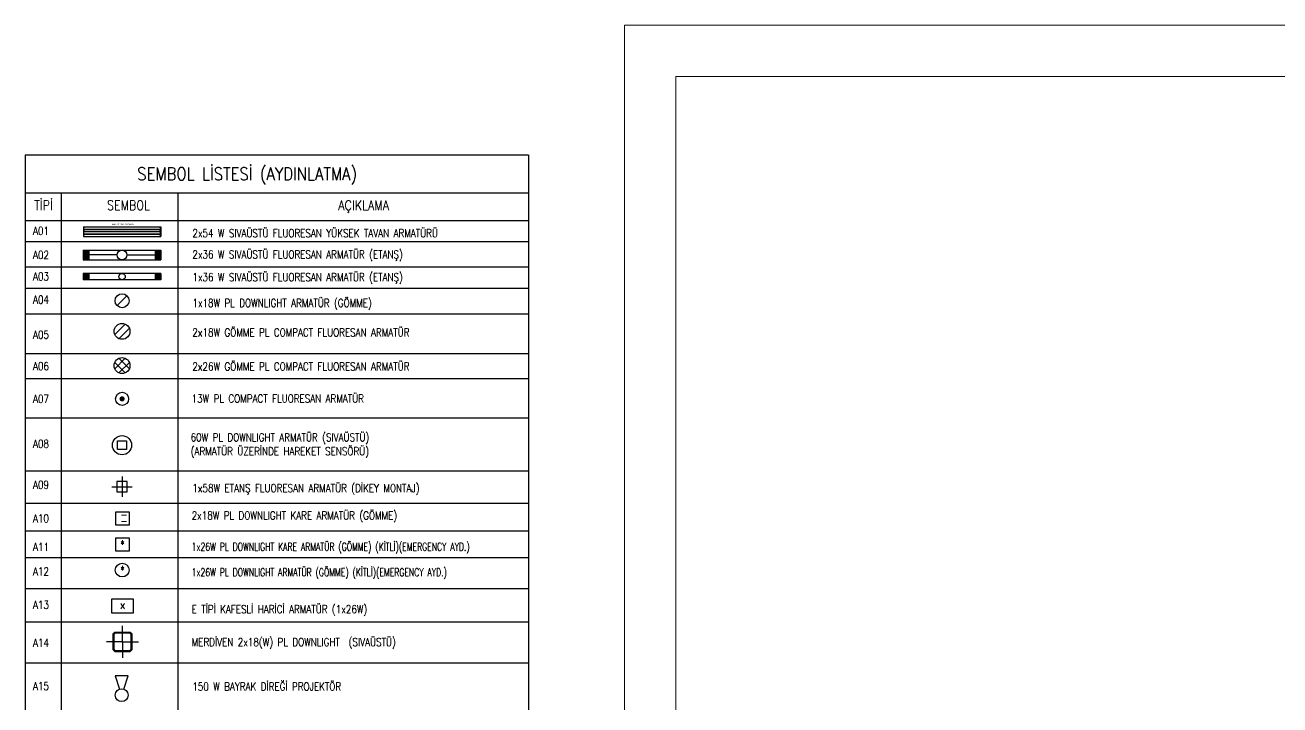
# Model space of a CAD drawing. Extents: x -9058 to 11890, y 0 to 7444.
# Drawn here: x -936 to 1023, y 3144 to 4205 of the extents above; entities that cross this region are included whole.
import ezdxf
from ezdxf.enums import TextEntityAlignment as Align

# ---------------------------------------------------------------- set-up
doc = ezdxf.new("R2010")
doc.units = 0
doc.header["$LTSCALE"] = 10
doc.header["$MEASUREMENT"] = 0
for name, color, linetype, lineweight in [('40A', 9, 'Continuous', 9), ('E-13W PL COMPACT FLUORESAN ARMATÜR', 7, 'Continuous', 30), ('E-150 W PROJEKTÖR', 7, 'Continuous', 30), ('E-1x18W PL DOWNLIGHT ARMATÜR (GÖMME)', 7, 'Continuous', 30), ('E-1x26W PL DOWNLIGHT ARMATÜR (GÖMME) (KİTLİ)', 7, 'Continuous', 30), ('E-1x26W PL DOWNLIGHT KARE ARMATÜR (GÖMME) (KİTLİ)', 7, 'Continuous', 30), ('E-1x36 W SIVAÜSTÜ FLUORESAN ARMATÜR (ETANŞ)', 7, 'Continuous', 30), ('E-1x58W ETANŞ FLUORESAN ARMATÜR (DİKEY MONTAJ)', 7, 'Continuous', 30), ('E-2x18(W) PL DOWNLIGHT ARMATÜR (SIVAÜSTÜ)', 7, 'Continuous', 30), ('E-2x18W GÖMME PL COMPACT FLUORESAN ARMATÜR', 7, 'Continuous', 30), ('E-2x18W PL DOWNLIGHT KARE ARMATÜR (GÖMME)', 7, 'Continuous', 30), ('E-2x26W GÖMME PL COMPACT FLUORESAN ARMATÜR', 7, 'Continuous', 30), ('E-2x36 W SIVAÜSTÜ FLUORESAN ARMATÜR (ETANŞ)', 7, 'Continuous', 30), ('E-2x54 W SIVAÜSTÜ FLUORESAN YÜKSEK TAVAN ARMATÜRÜ', 7, 'Continuous', 30), ('E-60W PL DOWNLIGHT ARMATÜR (SIVAÜSTÜ)', 7, 'Continuous', 30), ('E-E TİPİ HARİCİ ARMATÜR (26W)', 7, 'Continuous', 30), ('E-YAZI', 7, 'Continuous', 30)]:
    doc.layers.add(name, color=color, linetype=linetype, lineweight=lineweight)
doc.styles.add('Arial', font='arial.ttf', dxfattribs={"height": 2.5})
doc.styles.add('E-YAZI', font='txttw.shx')

# ---------------------------------------------------------------- blocks, each defined once
blk = doc.blocks.new('1x26W PL DOWNLIGHT KARE ARMATÜR (GÖMME) (KİTLİ)')
at = {"layer": 'E-1x26W PL DOWNLIGHT KARE ARMATÜR (GÖMME) (KİTLİ)', "color": 4}
for p, q in [((-10.5, 21), (10.5, 21)), ((-10.5, 0), (-10.5, 21)), ((10.5, 21), (10.5, 0)), ((10.5, 0), (-10.5, 0))]:
    blk.add_line(p, q, dxfattribs=at)
at = {"layer": 'E-1x26W PL DOWNLIGHT KARE ARMATÜR (GÖMME) (KİTLİ)', "color": 7, "style": 'E-YAZI', "width": 0.8}
blk.add_text('*', height=12.5, dxfattribs=at).set_placement((-3.3, 4.6))
blk = doc.blocks.new('E-1x26W PL DOWNLIGHT ARMATÜR (GÖMME) (KİTLİ)')
at = {"layer": 'E-1x26W PL DOWNLIGHT ARMATÜR (GÖMME) (KİTLİ)', "color": 4}
blk.add_ellipse((0, 0), major_axis=(-10.8, 0), ratio=1, start_param=3.1418, end_param=9.424985, dxfattribs=at)
at = {"layer": 'E-1x26W PL DOWNLIGHT ARMATÜR (GÖMME) (KİTLİ)', "color": 7, "style": 'E-YAZI', "width": 0.8}
blk.add_text('*', height=12.5, dxfattribs=at).set_placement((-3.1, -6.1))
blk = doc.blocks.new('E-E TİPİ HARİCİ ARMATÜR (26W)')
at = {"layer": 'E-E TİPİ HARİCİ ARMATÜR (26W)', "color": 4}
blk.add_lwpolyline([(-17.1, 21.6), (-17.1, 0), (17.1, 0), (17.1, 21.6)], close=True, dxfattribs=at)
at = {"layer": 'E-E TİPİ HARİCİ ARMATÜR (26W)', "color": 7, "style": 'E-YAZI'}
blk.add_text('x', height=12.8, rotation=0, dxfattribs=at).set_placement((-4.4, 6.4))
blk = doc.blocks.new('100_2x26W GÖMME PL COMPACT FLUORESAN ARMATÜR')
at = {"layer": 'E-2x26W GÖMME PL COMPACT FLUORESAN ARMATÜR', "color": 7}
for p, q in [((-1.43, -0.6), (0.6, 1.43)), ((-1.43, 0.6), (0.6, -1.43)), ((-0.6, 1.43), (1.43, -0.6)), ((-0.6, -1.43), (1.43, 0.6))]:
    blk.add_line(p, q, dxfattribs=at)
at = {"layer": 'E-2x26W GÖMME PL COMPACT FLUORESAN ARMATÜR', "color": 4}
blk.add_circle((0, 0), 1.55, dxfattribs=at)
blk = doc.blocks.new('100_1x58W ETANŞ FLUORESAN ARMATÜR (DİKEY MONTAJ)')
at = {"layer": 'E-1x58W ETANŞ FLUORESAN ARMATÜR (DİKEY MONTAJ)', "color": 4}
for points in [[(-2, 0), (2, 0)], [(-1, -1), (1, -1), (1, 1), (-1, 1), (-1, -1)], [(0, 2), (0, 2), (0, -2)]]:
    blk.add_lwpolyline(points, dxfattribs=at)
blk = doc.blocks.new('100_60W PL DOWNLIGHT ARMATÜR (SIVAÜSTÜ)')
at = {"layer": 'E-60W PL DOWNLIGHT ARMATÜR (SIVAÜSTÜ)', "color": 3}
blk.add_lwpolyline([(-0.87, 0.87), (0.87, 0.87), (0.87, -0.87), (-0.87, -0.87)], close=True, dxfattribs=at)
at = {"layer": 'E-60W PL DOWNLIGHT ARMATÜR (SIVAÜSTÜ)', "color": 4}
blk.add_circle((0, 0), 1.87, dxfattribs=at)
blk = doc.blocks.new('100_2x18W GÖMME PL COMPACT FLUORESAN ARMATÜR')
at = {"layer": 'E-2x18W GÖMME PL COMPACT FLUORESAN ARMATÜR', "color": 7}
for p, q in [((-1.43, -0.6), (0.6, 1.43)), ((-0.6, -1.43), (1.43, 0.6))]:
    blk.add_line(p, q, dxfattribs=at)
at = {"layer": 'E-2x18W GÖMME PL COMPACT FLUORESAN ARMATÜR', "color": 4}
blk.add_circle((0, 0), 1.55, dxfattribs=at)
blk = doc.blocks.new('100_13W PL COMPACT FLUORESAN ARMATÜR')
at = {"layer": 'E-13W PL COMPACT FLUORESAN ARMATÜR', "color": 4, "const_width": 0.5}
blk.add_lwpolyline([(-0.25, 0, 1), (0.25, 0, 1)], format="xyb", close=True, dxfattribs=at)
at = {"layer": 'E-13W PL COMPACT FLUORESAN ARMATÜR', "color": 4}
blk.add_ellipse((0, 0), major_axis=(-1.28, 0), ratio=1, start_param=3.1418, end_param=9.424985, dxfattribs=at)
blk = doc.blocks.new('100_1x18W PL DOWNLIGHT ARMATÜR (GÖMME)')
at = {"layer": 'E-1x18W PL DOWNLIGHT ARMATÜR (GÖMME)', "color": 7}
blk.add_line((-1.1, -1.1), (1.1, 1.1), dxfattribs=at)
at = {"layer": 'E-1x18W PL DOWNLIGHT ARMATÜR (GÖMME)', "color": 4}
blk.add_ellipse((0, 0), major_axis=(-1.55, 0), ratio=1, start_param=3.1418, end_param=9.424985, dxfattribs=at)
blk = doc.blocks.new('100_150 W PROJEKTÖR')
at = {"layer": 'E-150 W PROJEKTÖR', "color": 4}
for p, q in [((405, 135), (128, 43)), ((405, -135), (405, 135)), ((128, -43), (405, -135))]:
    blk.add_line(p, q, dxfattribs=at)
blk.add_circle((0, 0), 135, dxfattribs=at)
blk = doc.blocks.new('1 50 1x36 W SIVAÜSTÜ FLUORESAN ARMATÜR (ETANŞ)')
at = {"layer": 'E-1x36 W SIVAÜSTÜ FLUORESAN ARMATÜR (ETANŞ)', "color": 4}
for p, q in [((-60.8, 5), (-60.8, -5)), ((60.8, 5), (-60.8, 5)), ((60.8, 5), (60.8, -5)), ((60.8, -5), (-60.8, -5))]:
    blk.add_line(p, q, dxfattribs=at)
at = {"layer": 'E-1x36 W SIVAÜSTÜ FLUORESAN ARMATÜR (ETANŞ)'}
blk.add_line((60.7, -5), (60.8, -5), dxfattribs=at)
at = {"layer": 'E-1x36 W SIVAÜSTÜ FLUORESAN ARMATÜR (ETANŞ)', "color": 4}
blk.add_circle((0, 0), 5, dxfattribs=at)
for points in [[(-60.8, 5), (-50.8, 5), (-60.8, -5), (-50.8, -5)], [(60.8, 5), (50.8, 5), (60.8, -5), (50.8, -5)]]:
    blk.add_solid(points, dxfattribs=at)
blk = doc.blocks.new('1 50 2x36 W SIVAÜSTÜ FLUORESAN ARMATÜR (ETANŞ)')
at = {"layer": 'E-2x36 W SIVAÜSTÜ FLUORESAN ARMATÜR (ETANŞ)', "color": 4}
for p, q in [((-60.8, 7.5), (60.8, 7.5)), ((-60.8, 7.5), (-60.8, -7.5)), ((-7.5, 0), (-60.8, 0)), ((7.5, 0), (60.8, 0)), ((60.8, 7.5), (60.8, -7.5)), ((-60.8, -7.5), (60.8, -7.5))]:
    blk.add_line(p, q, dxfattribs=at)
blk.add_circle((0, 0), 7.5, dxfattribs=at)
for points in [[(-50.8, 7.5), (-50.8, -7.5), (-60.8, 7.5), (-60.8, -7.5)], [(50.8, 7.5), (50.8, -7.5), (60.8, 7.5), (60.8, -7.5)]]:
    blk.add_solid(points, dxfattribs=at)
blk = doc.blocks.new('1 50 2x54 W SIVAÜSTÜ FLUORESAN YÜKSEK TAVAN ARMATÜRÜ')
at = {"layer": 'E-2x54 W SIVAÜSTÜ FLUORESAN YÜKSEK TAVAN ARMATÜRÜ', "color": 4}
for p, q in [((-60.4, 7.5), (60.4, 7.5)), ((-60.4, 7.5), (-60.4, -7.5)), ((-60, 0), (-7.5, 0)), ((7.5, 0), (60, 0)), ((60.4, 7.5), (60.4, 0)), ((60.4, 0), (60.4, -7.5)), ((-60.4, -7.5), (60.4, -7.5))]:
    blk.add_line(p, q, dxfattribs=at)
at = {"layer": 'E-2x54 W SIVAÜSTÜ FLUORESAN YÜKSEK TAVAN ARMATÜRÜ', "color": 7}
for p, q in [((-60.4, 0), (60.4, 0)), ((-59.6, 4), (59.7, 4)), ((-59.6, 3.5), (59.7, 3.5)), ((-59.6, -3.5), (59.7, -3.5)), ((-59.6, -4), (59.7, -4))]:
    blk.add_line(p, q, dxfattribs=at)
for centre in [(-59.6, 3.8), (-59.6, 3.7), (59.7, 3.8), (59.7, 3.7), (-59.6, -3.7), (-59.6, -3.8), (59.7, -3.7), (59.7, -3.8)]:
    blk.add_circle(centre, 0.0548, dxfattribs=at)
for centre, radius, start, end in [((-54.3, 3.7), 6.07, 141.86, 218.14), ((-59.6, 3.8), 0.258, 106.8674, 266.7612), ((-59.7, 3.7), 0.26, 289.2244, 84.4042), ((54.3, 3.7), 6.07, 321.86, 38.14), ((59.7, 3.8), 0.258, 106.8674, 266.7612), ((59.6, 3.7), 0.26, 289.2244, 84.4042), ((-54.3, -3.8), 6.07, 141.86, 218.14), ((-59.6, -3.7), 0.258, 106.8674, 266.7612), ((-59.7, -3.8), 0.26, 289.2244, 84.4042), ((54.3, -3.8), 6.07, 321.86, 38.14), ((59.7, -3.7), 0.258, 106.8674, 266.7612), ((59.6, -3.8), 0.26, 289.2244, 84.4042)]:
    blk.add_arc(centre, radius, start, end, dxfattribs=at)
at = {"layer": 'E-2x54 W SIVAÜSTÜ FLUORESAN YÜKSEK TAVAN ARMATÜRÜ', "color": 7, "style": 'Arial'}
blk.add_text('MN2  2*TL554U-SP/CM LB', height=1.975, dxfattribs=at).set_placement((-15.8, 10.2))
blk = doc.blocks.new('100_2x18(W) PL DOWNLIGHT ARMATÜR (SIVAÜSTÜ)')
at = {"layer": 'E-2x18(W) PL DOWNLIGHT ARMATÜR (SIVAÜSTÜ)', "color": 4, "ltscale": 0.4}
for q in [(0, 25), (0, 25), (-25, 0), (-25, 0), (0, -25), (25, 0), (0, -25), (25, 0)]:
    blk.add_line((0, 0), q, dxfattribs=at)
at = {"layer": 'E-2x18(W) PL DOWNLIGHT ARMATÜR (SIVAÜSTÜ)', "color": 4}
for p, q in [((-12, 15), (-15, 12)), ((-15, 12), (-15, -12)), ((-11.4, 13.5), (-13.5, 11.4)), ((-13.5, 11.4), (-13.5, -11.4)), ((12, 15), (-12, 15)), ((11.4, 13.5), (-11.4, 13.5)), ((13.5, 11.4), (11.4, 13.5)), ((15, 12), (12, 15)), ((13.5, -11.4), (13.5, 11.4)), ((15, -12), (15, 12)), ((-15, -12), (-12, -15)), ((-13.5, -11.4), (-11.4, -13.5)), ((-12, -15), (12, -15)), ((-11.4, -13.5), (11.4, -13.5)), ((11.4, -13.5), (13.5, -11.4)), ((12, -15), (15, -12))]:
    blk.add_line(p, q, dxfattribs=at)
blk = doc.blocks.new('E-2x18W PL DOWNLIGHT KARE ARMATÜR (GÖMME)')
at = {"layer": 'E-2x18W PL DOWNLIGHT KARE ARMATÜR (GÖMME)', "color": 4}
for p, q in [((-10.5, 21), (10.5, 21)), ((-10.5, 0), (-10.5, 21)), ((10.5, 21), (10.5, 0)), ((10.5, 0), (-10.5, 0))]:
    blk.add_line(p, q, dxfattribs=at)
at = {"layer": 'E-2x18W PL DOWNLIGHT KARE ARMATÜR (GÖMME)', "color": 7, "style": 'E-YAZI', "width": 0.8}
for p in [(-3.3, 10.2), (-3.3, 0.3)]:
    blk.add_text('-', height=12.5, dxfattribs=at).set_placement(p)

msp = doc.modelspace()

# ---------------------------------------------------------------- linework, layer by layer
at = {"layer": '40A'}
for points in [[(5945, 4205), (0, 4205), (0, 0), (5945, 0)], [(5405.06, 80), (80, 80), (80, 4125), (5405.06, 4125)]]:
    msp.add_lwpolyline(points, close=True, dxfattribs=at)
at = {"layer": 'E-YAZI', "color": 4}
for p, q in [((-935.96, 4002.39), (-150.26, 4002.39)), ((-935.96, 4002.39), (-935.96, 1334.37)), ((-150.15, 4002.39), (-150.15, 1334.37)), ((-935.96, 3943.48), (-150.33, 3943.48))]:
    msp.add_line(p, q, dxfattribs=at)
at = {"layer": 'E-YAZI', "color": 7}
for p, q in [((-879.68, 3943.48), (-879.68, 1334.37)), ((-697.43, 3943.48), (-697.43, 1334.37)), ((-935.96, 3900.28), (-150.44, 3900.28)), ((-150.44, 3866.56), (-935.96, 3866.56)), ((-150.44, 3827.35), (-935.96, 3827.34)), ((-150.43, 3793.82), (-935.96, 3793.82)), ((-150.43, 3793.82), (-935.96, 3793.82)), ((-150.43, 3753.65), (-935.96, 3753.65)), ((-150.43, 3753.65), (-935.96, 3753.65)), ((-150.43, 3692.12), (-935.96, 3692.12)), ((-150.42, 3692.12), (-935.96, 3692.12)), ((-150.42, 3652.76), (-935.96, 3652.76)), ((-150.42, 3652.76), (-935.96, 3652.76)), ((-150.41, 3591.59), (-935.96, 3591.59)), ((-150.42, 3591.59), (-935.96, 3591.59)), ((-150.41, 3508.66), (-935.96, 3508.66)), ((-150.41, 3508.66), (-935.96, 3508.66)), ((-150.41, 3458.33), (-935.96, 3458.33)), ((-150.41, 3458.33), (-935.96, 3458.33)), ((-150.41, 3415.39), (-935.96, 3415.38)), ((-150.41, 3373.82), (-935.96, 3373.82)), ((-150.41, 3325.33), (-935.96, 3325.33)), ((-150.41, 3273.38), (-935.96, 3273.38)), ((-150.41, 3208.95), (-935.96, 3208.95))]:
    msp.add_line(p, q, dxfattribs=at)

# ---------------------------------------------------------------- block references
at = {"layer": 'E-13W PL COMPACT FLUORESAN ARMATÜR', "xscale": 8, "yscale": 8, "zscale": 8}
msp.add_blockref('100_13W PL COMPACT FLUORESAN ARMATÜR', (-784.56, 3621.64), dxfattribs=at)
at = {"layer": 'E-150 W PROJEKTÖR', "color": 4, "xscale": 0.075, "yscale": 0.075, "zscale": 0.075, "rotation": 90}
msp.add_blockref('100_150 W PROJEKTÖR', (-785.14, 3159.23), dxfattribs=at)
at = {"layer": 'E-1x18W PL DOWNLIGHT ARMATÜR (GÖMME)', "xscale": 7, "yscale": 7, "zscale": 7}
msp.add_blockref('100_1x18W PL DOWNLIGHT ARMATÜR (GÖMME)', (-784.56, 3774.84), dxfattribs=at)
at = {"layer": 'E-1x26W PL DOWNLIGHT ARMATÜR (GÖMME) (KİTLİ)', "color": 6}
msp.add_blockref('E-1x26W PL DOWNLIGHT ARMATÜR (GÖMME) (KİTLİ)', (-784.26, 3354.49), dxfattribs=at)
at = {"layer": 'E-1x26W PL DOWNLIGHT KARE ARMATÜR (GÖMME) (KİTLİ)', "color": 6}
msp.add_blockref('1x26W PL DOWNLIGHT KARE ARMATÜR (GÖMME) (KİTLİ)', (-783.9, 3383.83), dxfattribs=at)
at = {"layer": 'E-1x36 W SIVAÜSTÜ FLUORESAN ARMATÜR (ETANŞ)', "color": 6}
msp.add_blockref('1 50 1x36 W SIVAÜSTÜ FLUORESAN ARMATÜR (ETANŞ)', (-784.55, 3812.49), dxfattribs=at)
at = {"layer": 'E-1x58W ETANŞ FLUORESAN ARMATÜR (DİKEY MONTAJ)', "xscale": 8, "yscale": 8, "zscale": 8}
msp.add_blockref('100_1x58W ETANŞ FLUORESAN ARMATÜR (DİKEY MONTAJ)', (-784.56, 3484.6), dxfattribs=at)
at = {"layer": 'E-2x18(W) PL DOWNLIGHT ARMATÜR (SIVAÜSTÜ)', "color": 6}
msp.add_blockref('100_2x18(W) PL DOWNLIGHT ARMATÜR (SIVAÜSTÜ)', (-783.9, 3242.28), dxfattribs=at)
at = {"layer": 'E-2x18W GÖMME PL COMPACT FLUORESAN ARMATÜR', "xscale": 8, "yscale": 8, "zscale": 8}
msp.add_blockref('100_2x18W GÖMME PL COMPACT FLUORESAN ARMATÜR', (-784.56, 3727.04), dxfattribs=at)
at = {"layer": 'E-2x18W PL DOWNLIGHT KARE ARMATÜR (GÖMME)', "color": 6}
msp.add_blockref('E-2x18W PL DOWNLIGHT KARE ARMATÜR (GÖMME)', (-783.9, 3424.6), dxfattribs=at)
at = {"layer": 'E-2x26W GÖMME PL COMPACT FLUORESAN ARMATÜR', "xscale": 8, "yscale": 8, "zscale": 8}
msp.add_blockref('100_2x26W GÖMME PL COMPACT FLUORESAN ARMATÜR', (-784.56, 3673.59), dxfattribs=at)
at = {"layer": 'E-2x36 W SIVAÜSTÜ FLUORESAN ARMATÜR (ETANŞ)', "color": 6}
msp.add_blockref('1 50 2x36 W SIVAÜSTÜ FLUORESAN ARMATÜR (ETANŞ)', (-784.55, 3846.25), dxfattribs=at)
at = {"layer": 'E-2x54 W SIVAÜSTÜ FLUORESAN YÜKSEK TAVAN ARMATÜRÜ', "color": 6}
msp.add_blockref('1 50 2x54 W SIVAÜSTÜ FLUORESAN YÜKSEK TAVAN ARMATÜRÜ', (-784.55, 3882.75), dxfattribs=at)
at = {"layer": 'E-60W PL DOWNLIGHT ARMATÜR (SIVAÜSTÜ)', "xscale": 8, "yscale": 8, "zscale": 8}
msp.add_blockref('100_60W PL DOWNLIGHT ARMATÜR (SIVAÜSTÜ)', (-784.56, 3549.4), dxfattribs=at)
at = {"layer": 'E-E TİPİ HARİCİ ARMATÜR (26W)', "color": 6}
msp.add_blockref('E-E TİPİ HARİCİ ARMATÜR (26W)', (-783.9, 3287.49), dxfattribs=at)

# ---------------------------------------------------------------- texts
at = {"layer": 'E-YAZI', "color": 4, "style": 'E-YAZI', "width": 0.85}
for s, height, p in [('SEMBOL LİSTESİ (AYDINLATMA)', 20, (-589.34, 3972.93)), ('TİPİ', 15, (-907.12, 3923.78)), ('SEMBOL', 15, (-774.53, 3923.77)), ('AÇIKLAMA', 15, (-407.29, 3923.78))]:
    msp.add_text(s, height=height, dxfattribs=at).set_placement(p, align=Align.MIDDLE_CENTER)
at = {"layer": 'E-YAZI', "color": 3, "style": 'E-YAZI'}
for s, width, p in [('A01', 0.8, (-923.54, 3877.67)), ('2x54 W SIVAÜSTÜ FLUORESAN YÜKSEK TAVAN ARMATÜRÜ', 0.8, (-674.78, 3874.05)), ('A02', 0.8, (-923.54, 3840.03)), ('2x36 W SIVAÜSTÜ FLUORESAN ARMATÜR (ETANŞ)', 0.8, (-674.78, 3840.79)), ('A03', 0.8, (-923.54, 3806.49)), ('1x36 W SIVAÜSTÜ FLUORESAN ARMATÜR (ETANŞ)', 0.8, (-674.78, 3805.34)), ('A04', 0.8, (-923.54, 3770.25)), ('1x18W PL DOWNLIGHT ARMATÜR (GÖMME)', 0.8, (-674.78, 3765.05)), ('A05', 0.8, (-923.54, 3715.6)), ('2x18W GÖMME PL COMPACT FLUORESAN ARMATÜR', 0.8, (-674.79, 3719.08)), ('A06', 0.8, (-923.54, 3666.5)), ('2x26W GÖMME PL COMPACT FLUORESAN ARMATÜR', 0.8, (-674.79, 3665.92)), ('A07', 0.8, (-923.54, 3615.51)), ('13W PL COMPACT FLUORESAN ARMATÜR', 0.8, (-675.91, 3615.86)), ('60W PL DOWNLIGHT ARMATÜR (SIVAÜSTÜ)', 0.8, (-677.42, 3555.33)), ('A08', 0.8, (-923.54, 3545.43)), ('(ARMATÜR ÜZERİNDE HAREKET SENSÖRÜ)', 0.8, (-677.42, 3533.61)), ('A09', 0.8, (-923.54, 3481.37)), ('1x58W ETANŞ FLUORESAN ARMATÜR (DİKEY MONTAJ)', 0.8, (-674.79, 3476.14)), ('2x18W PL DOWNLIGHT KARE ARMATÜR (GÖMME) ', 0.8, (-675.91, 3433.37)), ('A10', 0.8, (-923.54, 3428.81)), ('A11', 0.8, (-923.54, 3384.41)), ('1x26W PL DOWNLIGHT KARE ARMATÜR (GÖMME) (KİTLİ)(EMERGENCY AYD.)', 0.7, (-675.91, 3384.65)), ('A12', 0.8, (-923.54, 3346.16)), ('1x26W PL DOWNLIGHT ARMATÜR (GÖMME) (KİTLİ)(EMERGENCY AYD.)', 0.7, (-675.91, 3344.71)), ('A13', 0.8, (-923.54, 3294)), ('E TİPİ KAFESLİ HARİCİ ARMATÜR (1x26W)', 0.8, (-675.91, 3287.12)), ('A14', 0.8, (-923.54, 3234.88)), ('MERDİVEN 2x18(W) PL DOWNLIGHT  (SIVAÜSTÜ)', 0.8, (-675.91, 3235.84)), ('A15', 0.8, (-923.54, 3167.1)), ('150 W BAYRAK DİREĞİ PROJEKTÖR', 0.8, (-674.79, 3166.41))]:
    msp.add_text(s, height=12.5, dxfattribs=dict(at, width=width)).set_placement(p)

doc.saveas('drawing.dxf')
